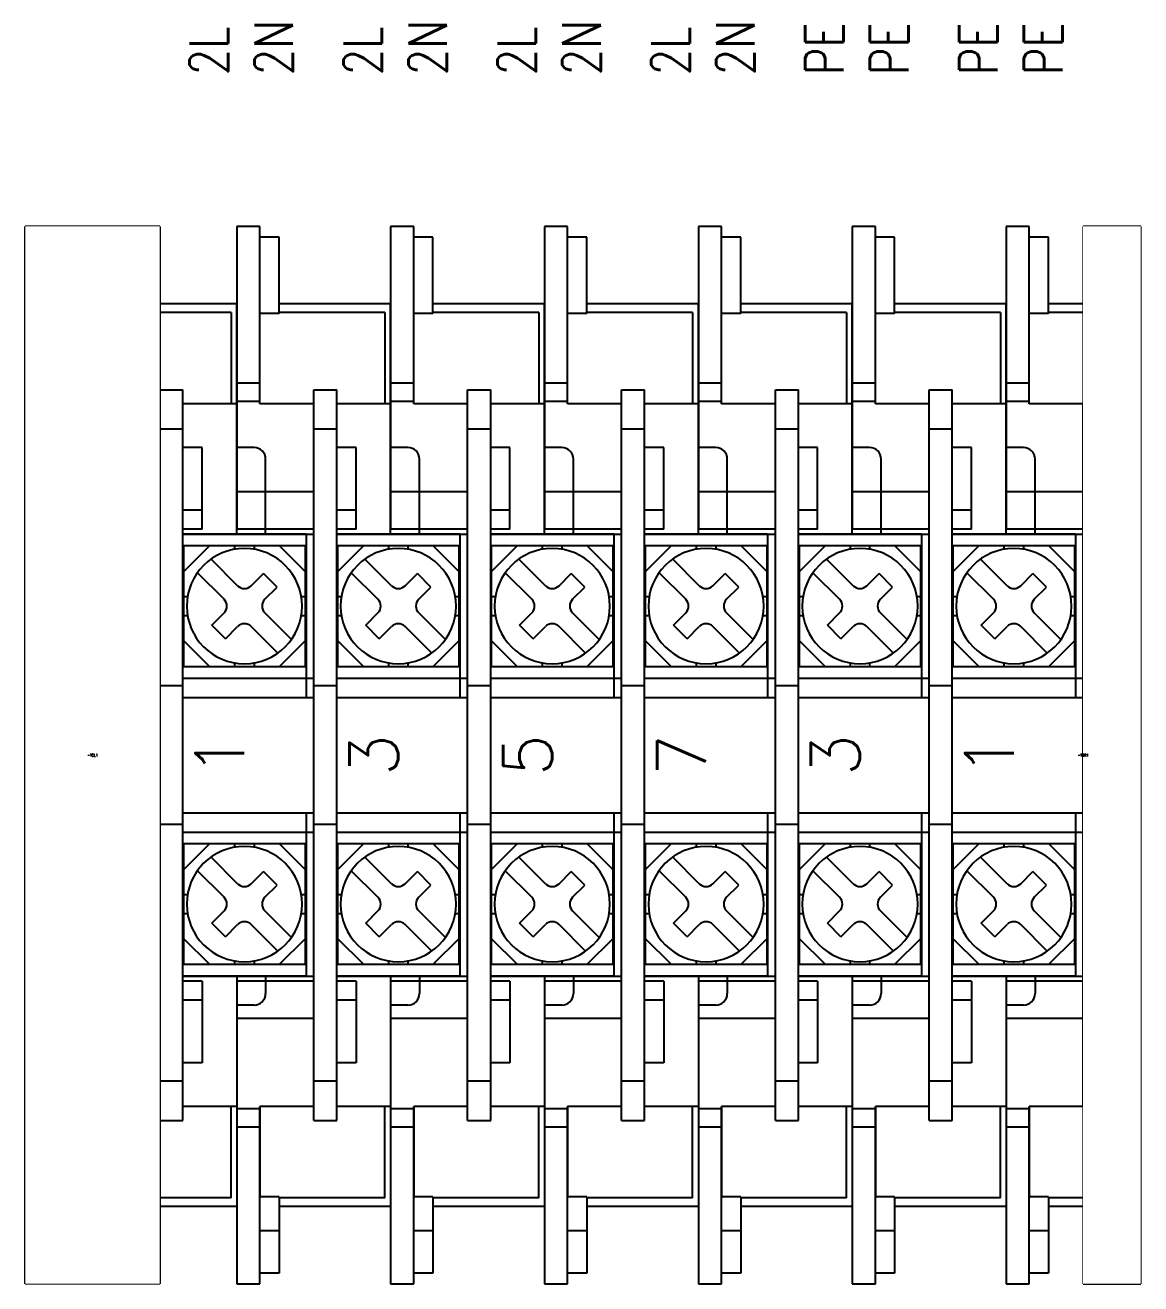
# Model space of a CAD drawing. Header units: inches. Extents: x 57 to 2760, y -193 to 2149.
# Drawn here: x 436.7 to 494.7, y 789.5 to 854.9 of the extents above; entities that cross this region are included whole.
import ezdxf
from ezdxf.enums import TextEntityAlignment as Align

# ---------------------------------------------------------------- set-up
doc = ezdxf.new("R2010")
doc.units = ezdxf.units.IN
doc.header["$MEASUREMENT"] = 0
doc.set_wipeout_variables(frame=1)
for name, color, linetype in [('PSYMS', 7, 'Continuous'), ('PTAG', 150, 'Continuous'), ('PTERM', 4, 'Continuous'), ('PWIRE', 84, 'Continuous'), ('SYMS', 7, 'Continuous')]:
    doc.layers.add(name, color=color, linetype=linetype)
doc.styles.add('WD', font='romans.shx')

# ---------------------------------------------------------------- blocks, each defined once
blk = doc.blocks.new('HYBT_15A_2')
for p, q in [((-11.75, -4), (-27.5, -4)), ((27.5, -4), (11.75, -4))]:
    blk.add_line(p, q)
at = {"lineweight": 25}
for points in [[(-23.475, -4), (-23.475, 0)], [(-23.026, -3.7), (-23.026, 0)], [(-19, 0), (-19, -1.2)], [(-19, 0), (19, 0)], [(-16.951, -1.2), (-16.951, 0)], [(-3.6, -1.2), (-3.6, 0)], [(3.6, -1.2), (3.6, 0)], [(16.951, -1.2), (16.951, 0)], [(19, 0), (19, -1.2)], [(23.026, -3.7), (23.026, 0)], [(23.475, -4), (23.475, 0)], [(-19, -1.2), (19, -1.2)], [(-18.273, -4), (-18.273, -1.2)], [(-16, -2.2), (-16, -1.2)], [(-12.75, -2.2), (-12.75, -1.2)], [(-11.75, -2.2), (-11.75, -1.2)], [(-11.5, -1.2), (-9.8, -1.2)], [(-11.5, -7.6), (-11.5, -1.2)], [(-11.5, -1.2), (-11.5, -8)], [(-10.898, -1.25), (-4.598, -1.25)], [(-10.898, -7.55), (-10.898, -1.25)], [(-10.898, -2.6), (-9.548, -1.25)], [(-8.248, -1.442), (-8.248, -1.25)], [(-7.248, -1.25), (-7.248, -1.442)], [(-5.948, -1.25), (-4.598, -2.6)], [(-5.8, -1.2), (-3, -1.2)], [(-4.598, -1.25), (-4.598, -7.55)], [(-4, -1.2), (-4, -8)], [(-3, -1.2), (-3, -8)], [(3, -1.2), (5.8, -1.2)], [(3, -1.2), (3, -8)], [(4, -1.2), (4, -8)], [(4.602, -1.25), (10.902, -1.25)], [(4.602, -7.55), (4.602, -1.25)], [(4.602, -2.6), (5.953, -1.25)], [(7.252, -1.442), (7.252, -1.25)], [(8.252, -1.25), (8.252, -1.442)], [(9.552, -1.25), (10.902, -2.6)], [(9.8, -1.2), (11.502, -1.2)], [(10.902, -1.25), (10.902, -7.55)], [(11.5, -1.2), (11.5, -8)], [(11.502, -7.6), (11.502, -1.2)], [(11.75, -2.2), (11.75, -1.2)], [(12.75, -2.2), (12.75, -1.2)], [(16, -2.2), (16, -1.2)], [(18.273, -4), (18.273, -1.2)], [(-7.394, -3.339), (-6.01, -1.955)], [(8.106, -3.339), (9.49, -1.955)], [(-11.75, -2.2), (-16, -2.2)], [(11.75, -2.2), (16, -2.2)], [(-9.445, -3.41), (-8.738, -2.703)], [(-8.738, -2.703), (-8.102, -3.339)], [(-6.687, -4.046), (-5.303, -2.662)], [(6.055, -3.41), (6.762, -2.703)], [(6.762, -2.703), (7.399, -3.339)], [(8.813, -4.046), (10.198, -2.662)], [(-23.026, -3.7), (-18.273, -3.7)], [(-10.898, -3.9), (-10.706, -3.9)], [(-9.445, -3.41), (-8.809, -4.046)], [(-4.79, -3.9), (-4.598, -3.9)], [(4.602, -3.9), (4.794, -3.9)], [(6.055, -3.41), (6.692, -4.046)], [(10.71, -3.9), (10.902, -3.9)], [(23.026, -3.7), (18.273, -3.7)], [(-27.5, -4), (-27.5, -5.2)], [(-11.5, -4), (-23.475, -4)], [(-19.356, -5.2), (-19.356, -4)], [(-18.394, -5.2), (-18.394, -4)], [(-13.7, -8), (-13.7, -4)], [(-13, -4.9), (-13, -4)], [(-11.75, -8), (-11.75, -4)], [(11.5, -4), (23.475, -4)], [(11.75, -8), (11.75, -4)], [(13.7, -8), (13.7, -4)], [(16, -4.9), (16, -4)], [(18.394, -5.2), (18.394, -4)], [(19.356, -5.2), (19.356, -4)], [(-27.5, -5.2), (-18.273, -5.2)], [(-26.94, -6.2), (-26.94, -5.2)], [(-24.743, -6.2), (-24.743, -5.2)], [(-18.273, -5.2), (-23.026, -5.2)], [(-22.975, -6.2), (-22.975, -5.2)], [(-18.273, -8), (-18.273, -5.2)], [(-10.706, -4.9), (-10.898, -4.9)], [(-10.193, -6.138), (-8.809, -4.754)], [(-6.687, -4.754), (-6.051, -5.39)], [(-4.598, -4.9), (-4.79, -4.9)], [(4.794, -4.9), (4.602, -4.9)], [(5.307, -6.138), (6.692, -4.754)], [(8.813, -4.754), (9.449, -5.39)], [(10.902, -4.9), (10.71, -4.9)], [(18.273, -5.2), (23.026, -5.2)], [(18.273, -5.2), (27.5, -5.2)], [(18.273, -8), (18.273, -5.2)], [(22.975, -6.2), (22.975, -5.2)], [(-11.5, -5.5), (-12.4, -5.5)], [(-9.486, -6.845), (-8.102, -5.461)], [(-7.394, -5.461), (-6.758, -6.097)], [(-6.758, -6.097), (-6.051, -5.39)], [(6.014, -6.845), (7.399, -5.461)], [(8.106, -5.461), (8.742, -6.097)], [(8.742, -6.097), (9.449, -5.39)], [(11.5, -5.5), (15.4, -5.5)], [(-22.975, -6.2), (-26.94, -6.2)], [(-23.475, -8), (-23.475, -6.2)], [(-23.026, -8), (-23.026, -6.2)], [(-9.548, -7.55), (-10.898, -6.2)], [(-4.598, -6.2), (-5.948, -7.55)], [(5.953, -7.55), (4.602, -6.2)], [(10.902, -6.2), (9.552, -7.55)], [(22.975, -6.2), (26.94, -6.2)], [(23.026, -8), (23.026, -6.2)], [(23.475, -8), (23.475, -6.2)], [(-3, -7.6), (-11.5, -7.6)], [(-4.598, -7.55), (-10.898, -7.55)], [(-8.248, -7.55), (-8.248, -7.358)], [(-7.248, -7.358), (-7.248, -7.55)], [(11.502, -7.6), (3, -7.6)], [(10.902, -7.55), (4.602, -7.55)], [(7.252, -7.55), (7.252, -7.358)], [(8.252, -7.358), (8.252, -7.55)], [(-18.273, -8), (18.273, -8)], [(-11.5, -8), (11.5, -8)]]:
    blk.add_lwpolyline(points, dxfattribs=at)
at = {"lineweight": 0}
for points in [[(23.475, -4), (23.475, -4)], [(15.4, -5.5), (15.4, -5.5)], [(11.5, -8), (11.5, -8)]]:
    blk.add_lwpolyline(points, dxfattribs=at)
at = {"lineweight": 25}
for points in [[(-10.748, -4.4), (-10.748, -2.743), (-9.405, -1.4), (-7.748, -1.4), (-6.091, -1.4), (-4.748, -2.743), (-4.748, -4.4), (-4.748, -6.057), (-6.091, -7.4), (-7.748, -7.4), (-9.405, -7.4), (-10.748, -6.057), (-10.748, -4.4), (-10.748, -4.4), (-10.748, -4.4), (-10.748, -4.4)], [(4.752, -4.4), (4.752, -2.743), (6.095, -1.4), (7.752, -1.4), (9.409, -1.4), (10.752, -2.743), (10.752, -4.4), (10.752, -6.057), (9.409, -7.4), (7.752, -7.4), (6.095, -7.4), (4.752, -6.057), (4.752, -4.4), (4.752, -4.4), (4.752, -4.4), (4.752, -4.4)]]:
    blk.add_open_spline(points, degree=3, knots=[0, 0, 0, 0, 1, 1, 1, 2, 2, 2, 3, 3, 3, 4, 4, 4, 5, 5, 5, 5], dxfattribs=at)
for points in [[(-8.102, -3.339), (-7.906, -3.535), (-7.59, -3.535), (-7.394, -3.339)], [(7.399, -3.339), (7.594, -3.535), (7.911, -3.535), (8.106, -3.339)], [(-8.809, -4.754), (-8.613, -4.558), (-8.613, -4.242), (-8.809, -4.046)], [(-6.687, -4.046), (-6.883, -4.242), (-6.883, -4.558), (-6.687, -4.754)], [(6.692, -4.754), (6.887, -4.558), (6.887, -4.242), (6.692, -4.046)], [(8.813, -4.046), (8.618, -4.242), (8.618, -4.558), (8.813, -4.754)], [(-13, -4.9), (-13, -5.231), (-12.731, -5.5), (-12.4, -5.5)], [(15.4, -5.5), (15.731, -5.5), (16, -5.231), (16, -4.9)], [(-7.394, -5.461), (-7.59, -5.265), (-7.906, -5.265), (-8.102, -5.461)], [(8.106, -5.461), (7.911, -5.265), (7.594, -5.265), (7.399, -5.461)]]:
    blk.add_open_spline(points, degree=3, dxfattribs=at)
at = {"layer": 'SYMS'}
for p, q in [((27.5, -5.2), (27.5, -4)), ((26.94, -6.2), (26.94, -5.2))]:
    blk.add_line(p, q, dxfattribs=at)
at = {"style": 'WD', "flags": 1}
for tag, height, p in [('INST', 3.175, (0, 10.362)), ('LOC', 3.175, (0, 5.876)), ('P_TAGSTRIP', 3.175, (0, 1.393)), ('MFG', 1.27, (-0.003, -7.675)), ('CAT', 1.27, (-0.003, -9.492)), ('WDBLKNAM', 1.27, (-0.003, -11.308)), ('FP', 1.27, (-0.003, -13.125)), ('FPT', 1.27, (3.581, -13.125)), ('ASSYCODE', 1.27, (-0.149, -15.192))]:
    blk.add_attdef(tag, text='', height=height, dxfattribs=at).set_placement(p, align=Align.CENTER)
at = {"style": 'WD', "width": 0.8}
for tag, p in [('WIRENOL', (-35.367, -2.55)), ('L02WIRENOL', (-35.367, -5.921))]:
    blk.add_attdef(tag, text='', height=2.54, dxfattribs=at).set_placement(p, align=Align.MIDDLE_RIGHT)
at = {"style": 'WD'}
for tag in ['WIRENO', 'TERM']:
    blk.add_attdef(tag, text='', height=2.54, dxfattribs=at).set_placement((-0.003, -2.55), align=Align.MIDDLE_CENTER)
at = {"style": 'WD', "width": 0.8}
for tag, p in [('WIRENOR', (35.367, -2.55)), ('L02WIRENOR', (35.367, -5.921))]:
    blk.add_attdef(tag, text='', height=2.54, dxfattribs=at).set_placement(p, align=Align.MIDDLE_LEFT)
at = {"style": 'WD', "flags": 1}
for tag, p in [('L01PINL', (-24.664, -6.761)), ('L02PINL', (-24.664, -8.422))]:
    blk.add_attdef(tag, text='', height=1.27, dxfattribs=at).set_placement(p, align=Align.MIDDLE_RIGHT)
for tag, p in [('L02WIRENO', (-0.032, -7.458)), ('L02TERM', (-0.003, -7.458))]:
    blk.add_attdef(tag, text='', height=2.54, dxfattribs=at).set_placement(p, align=Align.MIDDLE_CENTER)
for tag, p in [('L01PINR', (24.718, -6.761)), ('L02PINR', (24.718, -8.422))]:
    blk.add_attdef(tag, text='', height=1.27, dxfattribs=at).set_placement(p, align=Align.MIDDLE_LEFT)
blk = doc.blocks.new('left-side_hy')
for p, q in [((85.634, 592.951), (85.634, 647.951)), ((92.634, 647.951), (85.634, 647.951)), ((92.634, 647.951), (92.634, 592.951)), ((92.634, 592.951), (85.634, 592.951))]:
    blk.add_line(p, q)
blk.add_wipeout([(85.634, 647.951), (92.634, 647.951), (92.634, 592.951), (85.634, 592.951)])
blk = doc.blocks.new('right-side_hy')
for p, q in [((0, 27.5), (0, -27.5)), ((3, 27.5), (0, 27.5)), ((3, -27.5), (3, 27.5)), ((-4, 11.502), (-3.977, 11.502)), ((-3.931, -11.5), (-4, -11.5)), ((0, -27.5), (3, -27.5))]:
    blk.add_line(p, q)
blk.add_wipeout([(0, 27.5), (3, 27.5), (3, -27.5), (0, -27.5)])

msp = doc.modelspace()

# ---------------------------------------------------------------- block references
at = {"layer": 'PSYMS'}
ref = msp.add_blockref('HYBT_15A_2', (443.73453, 816.96703), dxfattribs=dict(at, rotation=90.00000000000001))
ref.add_attrib('TERM', '1', dxfattribs={"layer": 'PTERM', "height": 2.54, "rotation": 90, "style": 'WD'}).set_placement((446.85676, 816.96406), align=Align.MIDDLE_CENTER)
ref.add_attrib('WIRENOR', '2L', dxfattribs={"layer": 'PWIRE', "height": 2, "rotation": 90, "style": 'WD', "width": 0.8}).set_placement((446.28452, 852.33359), align=Align.MIDDLE_LEFT)
ref.add_attrib('L02WIRENOR', '2N', dxfattribs={"layer": '0', "height": 2, "rotation": 90, "style": 'WD', "width": 0.8}).set_placement((449.6551, 852.33359), align=Align.MIDDLE_LEFT)
ref = msp.add_blockref('HYBT_15A_2', (451.73453, 816.96703), dxfattribs=dict(at, rotation=90.00000000000001))
ref.add_attrib('TERM', '3', dxfattribs={"layer": 'PTERM', "height": 2.54, "rotation": 90, "style": 'WD'}).set_placement((454.85676, 816.96406), align=Align.MIDDLE_CENTER)
ref.add_attrib('WIRENOR', '2L', dxfattribs={"layer": 'PWIRE', "height": 2, "rotation": 90, "style": 'WD', "width": 0.8}).set_placement((454.28452, 852.33359), align=Align.MIDDLE_LEFT)
ref.add_attrib('L02WIRENOR', '2N', dxfattribs={"layer": '0', "height": 2, "rotation": 90, "style": 'WD', "width": 0.8}).set_placement((457.6551, 852.33359), align=Align.MIDDLE_LEFT)
ref = msp.add_blockref('HYBT_15A_2', (459.73453, 816.96703), dxfattribs=dict(at, rotation=90.00000000000001))
ref.add_attrib('TERM', '5', dxfattribs={"layer": 'PTERM', "height": 2.54, "rotation": 90, "style": 'WD'}).set_placement((462.85676, 816.96406), align=Align.MIDDLE_CENTER)
ref.add_attrib('WIRENOR', '2L', dxfattribs={"layer": 'PWIRE', "height": 2, "rotation": 90, "style": 'WD', "width": 0.8}).set_placement((462.28452, 852.33359), align=Align.MIDDLE_LEFT)
ref.add_attrib('L02WIRENOR', '2N', dxfattribs={"layer": '0', "height": 2, "rotation": 90, "style": 'WD', "width": 0.8}).set_placement((465.6551, 852.33359), align=Align.MIDDLE_LEFT)
ref = msp.add_blockref('HYBT_15A_2', (467.73453, 816.96703), dxfattribs=dict(at, rotation=90.00000000000001))
ref.add_attrib('TERM', '7', dxfattribs={"layer": 'PTERM', "height": 2.54, "rotation": 90, "style": 'WD'}).set_placement((470.85676, 816.96406), align=Align.MIDDLE_CENTER)
ref.add_attrib('WIRENOR', '2L', dxfattribs={"layer": 'PWIRE', "height": 2, "rotation": 90, "style": 'WD', "width": 0.8}).set_placement((470.28452, 852.33359), align=Align.MIDDLE_LEFT)
ref.add_attrib('L02WIRENOR', '2N', dxfattribs={"layer": '0', "height": 2, "rotation": 90, "style": 'WD', "width": 0.8}).set_placement((473.6551, 852.33359), align=Align.MIDDLE_LEFT)
ref = msp.add_blockref('HYBT_15A_2', (475.73453, 816.96703), dxfattribs=dict(at, rotation=90.00000000000001))
ref.add_attrib('TERM', '3', dxfattribs={"layer": 'PTERM', "height": 2.54, "rotation": 90, "style": 'WD'}).set_placement((478.85676, 816.96406), align=Align.MIDDLE_CENTER)
ref.add_attrib('WIRENOR', 'PE', dxfattribs={"layer": 'PWIRE', "height": 2, "rotation": 90, "style": 'WD', "width": 0.8}).set_placement((478.28452, 852.33359), align=Align.MIDDLE_LEFT)
ref.add_attrib('L02WIRENOR', 'PE', dxfattribs={"layer": '0', "height": 2, "rotation": 90, "style": 'WD', "width": 0.8}).set_placement((481.6551, 852.33359), align=Align.MIDDLE_LEFT)
ref = msp.add_blockref('HYBT_15A_2', (483.73453, 816.96703), dxfattribs=dict(at, rotation=90.00000000000001))
ref.add_attrib('TERM', '1', dxfattribs={"layer": 'PTERM', "height": 2.54, "rotation": 90, "style": 'WD'}).set_placement((486.85676, 816.96406), align=Align.MIDDLE_CENTER)
ref.add_attrib('WIRENOR', 'PE', dxfattribs={"layer": 'PWIRE', "height": 2, "rotation": 90, "style": 'WD', "width": 0.8}).set_placement((486.28452, 852.33359), align=Align.MIDDLE_LEFT)
ref.add_attrib('L02WIRENOR', 'PE', dxfattribs={"layer": '0', "height": 2, "rotation": 90, "style": 'WD', "width": 0.8}).set_placement((489.6551, 852.33359), align=Align.MIDDLE_LEFT)

# ---------------------------------------------------------------- next in the draw order: block references
ref = msp.add_blockref('left-side_hy', (351.1006, 196.51624))
ref.add_attrib('P_TAG1', '-TCL1', dxfattribs={"layer": 'PTAG', "height": 0.125, "style": 'WD', "flags": 8}).set_placement((440.23453, 816.96703), align=Align.MIDDLE_CENTER)
ref = msp.add_blockref('right-side_hy', (491.73453, 816.96703))
ref.add_attrib('P_TAG1', '-TBR1', dxfattribs={"layer": 'PTAG', "height": 0.125, "style": 'WD', "flags": 8}).set_placement((491.73453, 816.96703), align=Align.MIDDLE_CENTER)

doc.saveas('drawing.dxf')
